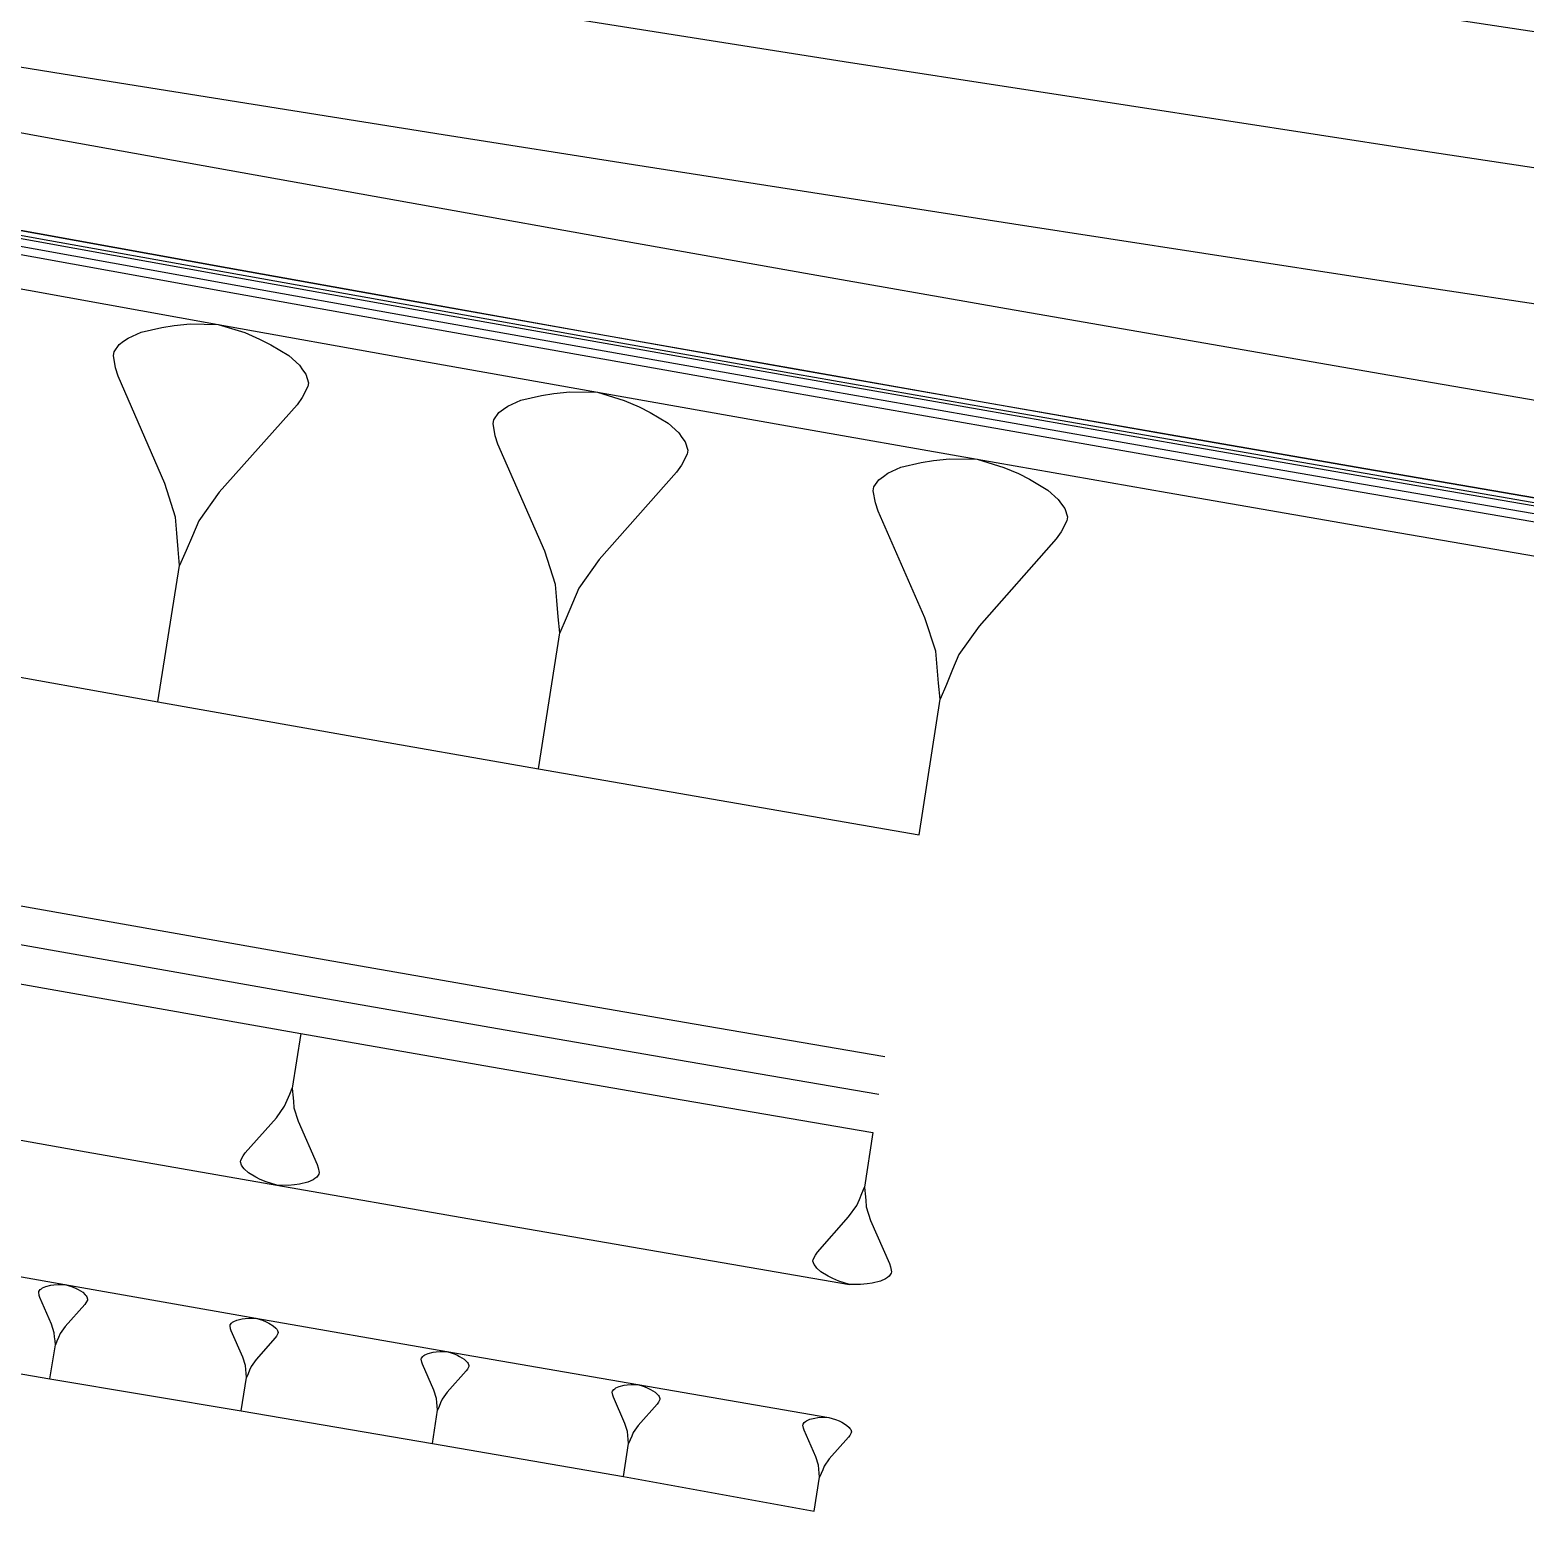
# Model space of a CAD drawing. Extents: x 389565 to 391267, y 804651 to 804848.
# Drawn here: x 390021.66 to 390060.56, y 804701.03 to 804739.57 of the extents above; entities that cross this region are included whole.
import ezdxf

# ---------------------------------------------------------------- set-up
doc = ezdxf.new("R2010")
doc.units = 0
doc.layers.get('0').update_dxf_attribs({"linetype": 'CONTINUOUS'})

msp = doc.modelspace()

# ---------------------------------------------------------------- linework, layer by layer
at = {"color": 7}
for p, q in [((390024.5535, 804731.7076), (390025.0918, 804731.8293)), ((390025.0918, 804731.8293), (390025.4116, 804731.8821)), ((390025.4116, 804731.8821), (390025.8326, 804731.9187)), ((390025.8326, 804731.9187), (390026.5572, 804731.9069)), ((390026.5572, 804731.9069), (390027.2496, 804731.6927)), ((390023.9829, 804731.3834), (390024.1002, 804731.4685)), ((390024.1002, 804731.4685), (390024.2176, 804731.5536)), ((390024.2176, 804731.5536), (390024.5535, 804731.7076)), ((390027.2496, 804731.6927), (390027.6383, 804731.527)), ((390027.6383, 804731.527), (390027.9258, 804731.3773)), ((390023.8332, 804731.0959), (390023.8494, 804731.1971)), ((390023.886, 804730.7761), (390023.8332, 804731.0959)), ((390023.8494, 804731.1971), (390023.9829, 804731.3834)), ((390027.9258, 804731.3773), (390028.3996, 804731.0942)), ((390028.3996, 804731.0942), (390028.6709, 804730.8434)), ((390023.955, 804730.5576), (390023.886, 804730.7761)), ((390028.6709, 804730.8434), (390028.756, 804730.726)), ((390028.756, 804730.726), (390028.8411, 804730.6087)), ((390025.1708, 804727.769), (390023.955, 804730.5576)), ((390028.8939, 804730.2889), (390028.7442, 804730.0014)), ((390028.8411, 804730.6087), (390028.91, 804730.3901)), ((390028.91, 804730.3901), (390028.8939, 804730.2889)), ((390028.7442, 804730.0014), (390028.6107, 804729.8151)), ((390034.0984, 804729.7834), (390034.4331, 804729.9377)), ((390034.4331, 804729.9377), (390034.9698, 804730.0603)), ((390034.9698, 804730.0603), (390035.2886, 804730.1137)), ((390035.2886, 804730.1137), (390035.7085, 804730.1512)), ((390035.7085, 804730.1512), (390036.4312, 804730.141)), ((390036.4312, 804730.141), (390037.1223, 804729.9289)), ((390037.1223, 804729.9289), (390037.5103, 804729.7644)), ((390028.6107, 804729.8151), (390026.5878, 804727.543)), ((390033.732, 804729.4271), (390033.8647, 804729.6132)), ((390033.8647, 804729.6132), (390033.9816, 804729.6983)), ((390033.9816, 804729.6983), (390034.0984, 804729.7834)), ((390037.5103, 804729.7644), (390037.7974, 804729.6158)), ((390037.7974, 804729.6158), (390038.2706, 804729.3345)), ((390033.7161, 804729.3261), (390033.732, 804729.4271)), ((390033.7694, 804729.0072), (390033.7161, 804729.3261)), ((390038.2706, 804729.3345), (390038.5418, 804729.0849)), ((390038.5418, 804729.0849), (390038.6269, 804728.968)), ((390033.8387, 804728.7894), (390033.7694, 804729.0072)), ((390035.0576, 804726.0107), (390033.8387, 804728.7894)), ((390038.6269, 804728.968), (390038.712, 804728.8512)), ((390038.712, 804728.8512), (390038.7813, 804728.6333)), ((390038.7654, 804728.5323), (390038.6168, 804728.2453)), ((390038.7813, 804728.6333), (390038.7654, 804728.5323)), ((390044.3181, 804728.1899), (390044.8528, 804728.3133)), ((390044.8528, 804728.3133), (390045.1705, 804728.3672)), ((390045.1705, 804728.3672), (390045.589, 804728.4055)), ((390045.589, 804728.4055), (390046.3096, 804728.397)), ((390046.3096, 804728.397), (390046.9989, 804728.1871)), ((390038.484, 804728.0592), (390036.4714, 804725.7885)), ((390038.6168, 804728.2453), (390038.484, 804728.0592)), ((390043.7521, 804727.8651), (390043.8684, 804727.9502)), ((390043.8684, 804727.9502), (390043.9847, 804728.0353)), ((390043.9847, 804728.0353), (390044.3181, 804728.1899)), ((390046.9989, 804728.1871), (390047.3862, 804728.024)), ((390047.3862, 804728.024), (390047.6727, 804727.8764)), ((390025.4466, 804726.8947), (390025.1708, 804727.769)), ((390026.5878, 804727.543), (390026.0538, 804726.7979)), ((390043.6046, 804727.5785), (390043.6202, 804727.6792)), ((390043.6585, 804727.2608), (390043.6046, 804727.5785)), ((390043.6202, 804727.6792), (390043.7521, 804727.8651)), ((390047.6727, 804727.8764), (390048.1451, 804727.597)), ((390048.1451, 804727.597), (390048.416, 804727.3488)), ((390043.728, 804727.0438), (390043.6585, 804727.2608)), ((390048.416, 804727.3488), (390048.5011, 804727.2325)), ((390048.5011, 804727.2325), (390048.5862, 804727.1162)), ((390048.5862, 804727.1162), (390048.6557, 804726.8991)), ((390025.4832, 804726.4737), (390025.4466, 804726.8947)), ((390026.0538, 804726.7979), (390025.8881, 804726.4092)), ((390044.9493, 804724.2764), (390043.728, 804727.0438)), ((390048.6401, 804726.7984), (390048.4926, 804726.5119)), ((390048.6557, 804726.8991), (390048.6401, 804726.7984)), ((390025.5199, 804726.0528), (390025.4832, 804726.4737)), ((390025.8881, 804726.4092), (390025.7223, 804726.0205)), ((390048.4926, 804726.5119), (390048.3607, 804726.3261)), ((390025.5565, 804725.6318), (390025.5199, 804726.0528)), ((390025.7223, 804726.0205), (390025.5565, 804725.6318)), ((390035.3345, 804725.1394), (390035.0576, 804726.0107)), ((390048.3607, 804726.3261), (390046.3592, 804724.0579)), ((390024.9916, 804722.0893), (390025.5565, 804725.6318)), ((390036.4714, 804725.7885), (390035.9405, 804725.0441)), ((390035.372, 804724.7195), (390035.3345, 804725.1394)), ((390035.9405, 804725.0441), (390035.776, 804724.656)), ((390035.4095, 804724.2997), (390035.372, 804724.7195)), ((390035.776, 804724.656), (390035.6115, 804724.268)), ((390035.447, 804723.8799), (390035.4095, 804724.2997)), ((390035.6115, 804724.268), (390035.447, 804723.8799)), ((390045.2273, 804723.4083), (390044.9493, 804724.2764)), ((390046.3592, 804724.0579), (390045.8316, 804723.3147)), ((390034.8914, 804720.3454), (390035.447, 804723.8799)), ((390045.2656, 804722.9898), (390045.2273, 804723.4083)), ((390045.8316, 804723.3147), (390045.6685, 804722.9274)), ((390045.3039, 804722.5714), (390045.2656, 804722.9898)), ((390045.6685, 804722.9274), (390045.5053, 804722.5402)), ((390045.3422, 804722.1529), (390045.3039, 804722.5714)), ((390045.5053, 804722.5402), (390045.3422, 804722.1529)), ((390044.7961, 804718.6281), (390045.3422, 804722.1529)), ((390028.7129, 804713.4586), (390028.4872, 804712.0331)), ((390028.4206, 804711.8766), (390028.4872, 804712.0331)), ((390028.4872, 804712.0331), (390028.5021, 804711.8637)), ((390028.0731, 804711.2636), (390028.2876, 804711.5637)), ((390028.2876, 804711.5637), (390028.3541, 804711.7202)), ((390028.3541, 804711.7202), (390028.4206, 804711.8766)), ((390028.5021, 804711.8637), (390028.517, 804711.6944)), ((390028.517, 804711.6944), (390028.532, 804711.525)), ((390027.2602, 804710.3486), (390028.0731, 804711.2636)), ((390028.532, 804711.525), (390028.6433, 804711.1734)), ((390028.6433, 804711.1734), (390029.1337, 804710.0519)), ((390043.5959, 804710.8805), (390043.3749, 804709.4542)), ((390027.14, 804710.1171), (390027.1465, 804710.1578)), ((390027.1679, 804710.0292), (390027.14, 804710.1171)), ((390027.1465, 804710.1578), (390027.2066, 804710.2736)), ((390027.2021, 804709.982), (390027.1679, 804710.0292)), ((390027.2066, 804710.2736), (390027.2602, 804710.3486)), ((390029.1337, 804710.0519), (390029.1616, 804709.964)), ((390027.2364, 804709.9348), (390027.2021, 804709.982)), ((390027.3457, 804709.834), (390027.2364, 804709.9348)), ((390027.5365, 804709.7203), (390027.3457, 804709.834)), ((390027.6522, 804709.6603), (390027.5365, 804709.7203)), ((390027.8087, 804709.5937), (390027.6522, 804709.6603)), ((390029.0285, 804709.6511), (390028.8934, 804709.589)), ((390029.0757, 804709.6854), (390029.0285, 804709.6511)), ((390029.1229, 804709.7196), (390029.0757, 804709.6854)), ((390029.1765, 804709.7947), (390029.1229, 804709.7196)), ((390029.1616, 804709.964), (390029.183, 804709.8354)), ((390029.183, 804709.8354), (390029.1765, 804709.7947)), ((390028.0873, 804709.5079), (390027.8087, 804709.5937)), ((390028.3789, 804709.5034), (390028.0873, 804709.5079)), ((390028.5483, 804709.5184), (390028.3789, 804709.5034)), ((390028.6769, 804709.5398), (390028.5483, 804709.5184)), ((390028.8934, 804709.589), (390028.6769, 804709.5398)), ((390043.2429, 804709.1408), (390043.3089, 804709.2975)), ((390043.3089, 804709.2975), (390043.3749, 804709.4542)), ((390043.3749, 804709.4542), (390043.3904, 804709.2849)), ((390043.3904, 804709.2849), (390043.4059, 804709.1156)), ((390042.9634, 804708.6834), (390043.1769, 804708.9841)), ((390043.1769, 804708.9841), (390043.2429, 804709.1408)), ((390043.4059, 804709.1156), (390043.4214, 804708.9462)), ((390043.4214, 804708.9462), (390043.5339, 804708.595)), ((390042.1535, 804707.7656), (390042.9634, 804708.6834)), ((390043.5339, 804708.595), (390044.0281, 804707.4752)), ((390042.0405, 804707.5745), (390042.1002, 804707.6904)), ((390042.1002, 804707.6904), (390042.1535, 804707.7656)), ((390042.0342, 804707.5337), (390042.0405, 804707.5745)), ((390042.0623, 804707.4459), (390042.0342, 804707.5337)), ((390042.0967, 804707.3988), (390042.0623, 804707.4459)), ((390042.1312, 804707.3518), (390042.0967, 804707.3988)), ((390042.2408, 804707.2513), (390042.1312, 804707.3518)), ((390044.0281, 804707.4752), (390044.0562, 804707.3874)), ((390044.0562, 804707.3874), (390044.078, 804707.2588)), ((390022.0721, 804706.8751), (390022.2067, 804706.9055)), ((390022.2067, 804706.9055), (390022.2867, 804706.9187)), ((390022.2867, 804706.9187), (390022.392, 804706.9279)), ((390022.392, 804706.9279), (390022.5732, 804706.9249)), ((390022.5732, 804706.9249), (390022.7464, 804706.8714)), ((390042.4319, 804707.1383), (390042.2408, 804707.2513)), ((390042.5479, 804707.0786), (390042.4319, 804707.1383)), ((390042.7045, 804707.0126), (390042.5479, 804707.0786)), ((390042.9835, 804706.9276), (390042.7045, 804707.0126)), ((390043.2751, 804706.9242), (390042.9835, 804706.9276)), ((390043.4444, 804706.9397), (390043.2751, 804706.9242)), ((390043.5729, 804706.9615), (390043.4444, 804706.9397)), ((390043.7893, 804707.0114), (390043.5729, 804706.9615)), ((390043.9242, 804707.074), (390043.7893, 804707.0114)), ((390043.9713, 804707.1084), (390043.9242, 804707.074)), ((390044.0183, 804707.1429), (390043.9713, 804707.1084)), ((390044.0717, 804707.2181), (390044.0183, 804707.1429)), ((390044.078, 804707.2588), (390044.0717, 804707.2181)), ((390021.892, 804706.7221), (390021.896, 804706.7474)), ((390021.9052, 804706.6422), (390021.892, 804706.7221)), ((390021.896, 804706.7474), (390021.9294, 804706.794)), ((390021.9224, 804706.5875), (390021.9052, 804706.6422)), ((390022.2265, 804705.8901), (390021.9224, 804706.5875)), ((390021.9294, 804706.794), (390021.9587, 804706.8153)), ((390021.9587, 804706.8153), (390021.9881, 804706.8366)), ((390021.9881, 804706.8366), (390022.0721, 804706.8751)), ((390022.7464, 804706.8714), (390022.8436, 804706.8299)), ((390022.8436, 804706.8299), (390022.9155, 804706.7925)), ((390022.9155, 804706.7925), (390023.034, 804706.7217)), ((390023.034, 804706.7217), (390023.1018, 804706.659)), ((390023.1018, 804706.659), (390023.1231, 804706.6296)), ((390023.1576, 804706.5203), (390023.1201, 804706.4484)), ((390023.1231, 804706.6296), (390023.1444, 804706.6003)), ((390023.1444, 804706.6003), (390023.1616, 804706.5456)), ((390023.1616, 804706.5456), (390023.1576, 804706.5203)), ((390023.0868, 804706.4018), (390022.5809, 804705.8336)), ((390023.1201, 804706.4484), (390023.0868, 804706.4018)), ((390022.2954, 804705.6715), (390022.2265, 804705.8901)), ((390022.5809, 804705.8336), (390022.4473, 804705.6472)), ((390026.8697, 804705.8505), (390026.8736, 804705.8755)), ((390026.8828, 804705.7719), (390026.8697, 804705.8505)), ((390026.8736, 804705.8755), (390026.9064, 804705.9214)), ((390026.8998, 804705.7181), (390026.8828, 804705.7719)), ((390027.1998, 804705.032), (390026.8998, 804705.7181)), ((390026.9064, 804705.9214), (390026.9353, 804705.9423)), ((390026.9353, 804705.9423), (390026.9642, 804705.9633)), ((390026.9642, 804705.9633), (390027.0468, 804706.0013)), ((390027.0468, 804706.0013), (390027.1793, 804706.0314)), ((390027.1793, 804706.0314), (390027.258, 804706.0445)), ((390027.258, 804706.0445), (390027.3616, 804706.0536)), ((390027.3616, 804706.0536), (390027.54, 804706.0509)), ((390027.54, 804706.0509), (390027.7104, 804705.9984)), ((390027.7104, 804705.9984), (390027.8062, 804705.9577)), ((390027.8062, 804705.9577), (390027.877, 804705.9209)), ((390027.877, 804705.9209), (390027.9937, 804705.8514)), ((390027.9937, 804705.8514), (390028.0605, 804705.7897)), ((390028.0605, 804705.7897), (390028.0815, 804705.7608)), ((390028.0815, 804705.7608), (390028.1025, 804705.732)), ((390028.1025, 804705.732), (390028.1195, 804705.6782)), ((390022.1817, 804704.4697), (390022.3229, 804705.3556)), ((390022.3046, 804705.5662), (390022.2954, 804705.6715)), ((390022.3138, 804705.4609), (390022.3046, 804705.5662)), ((390022.3229, 804705.3556), (390022.3138, 804705.4609)), ((390022.3644, 804705.4528), (390022.3229, 804705.3556)), ((390022.4059, 804705.55), (390022.3644, 804705.4528)), ((390022.4473, 804705.6472), (390022.4059, 804705.55)), ((390028.046, 804705.5366), (390027.5487, 804704.9768)), ((390028.0788, 804705.5825), (390028.046, 804705.5366)), ((390028.1156, 804705.6533), (390028.0788, 804705.5825)), ((390028.1195, 804705.6782), (390028.1156, 804705.6533)), ((390027.268, 804704.8169), (390027.1998, 804705.032)), ((390027.5487, 804704.9768), (390027.4175, 804704.7932)), ((390031.8444, 804704.9844), (390031.8482, 804705.0091)), ((390031.8574, 804704.9065), (390031.8444, 804704.9844)), ((390031.8482, 804705.0091), (390031.8807, 804705.0545)), ((390031.8807, 804705.0545), (390031.9092, 804705.0754)), ((390031.9092, 804705.0754), (390031.9378, 804705.0962)), ((390031.9378, 804705.0962), (390032.0196, 804705.1339)), ((390032.0196, 804705.1339), (390032.1508, 804705.1638)), ((390032.1508, 804705.1638), (390032.2287, 804705.1769)), ((390032.2287, 804705.1769), (390032.3313, 804705.186)), ((390032.3313, 804705.186), (390032.508, 804705.1836)), ((390032.508, 804705.1836), (390032.6769, 804705.1317)), ((390032.6769, 804705.1317), (390032.7717, 804705.0915)), ((390032.7717, 804705.0915), (390032.8419, 804705.0552)), ((390032.8419, 804705.0552), (390032.9575, 804704.9864)), ((390032.9575, 804704.9864), (390033.0238, 804704.9254)), ((390027.2771, 804704.7133), (390027.268, 804704.8169)), ((390027.2862, 804704.6097), (390027.2771, 804704.7133)), ((390027.2954, 804704.5061), (390027.2862, 804704.6097)), ((390027.3361, 804704.6018), (390027.2954, 804704.5061)), ((390027.3768, 804704.6975), (390027.3361, 804704.6018)), ((390027.4175, 804704.7932), (390027.3768, 804704.6975)), ((390031.8743, 804704.8532), (390031.8574, 804704.9065)), ((390032.1722, 804704.1741), (390031.8743, 804704.8532)), ((390033.0097, 804704.6747), (390032.5178, 804704.1198)), ((390033.0421, 804704.7202), (390033.0097, 804704.6747)), ((390033.0238, 804704.9254), (390033.0446, 804704.8969)), ((390033.0785, 804704.7904), (390033.0421, 804704.7202)), ((390033.0446, 804704.8969), (390033.0654, 804704.8683)), ((390033.0654, 804704.8683), (390033.0823, 804704.8151)), ((390033.0823, 804704.8151), (390033.0785, 804704.7904)), ((390027.1573, 804703.634), (390027.2954, 804704.5061)), ((390032.2399, 804703.9611), (390032.1722, 804704.1741)), ((390036.8172, 804704.1475), (390036.8496, 804704.1931)), ((390036.8496, 804704.1931), (390036.8782, 804704.2139)), ((390036.8782, 804704.2139), (390036.9067, 804704.2348)), ((390036.9067, 804704.2348), (390036.9886, 804704.2726)), ((390036.9886, 804704.2726), (390037.1198, 804704.3028)), ((390037.1198, 804704.3028), (390037.1978, 804704.3159)), ((390037.1978, 804704.3159), (390037.3004, 804704.3252)), ((390037.3004, 804704.3252), (390037.4772, 804704.3229)), ((390037.4772, 804704.3229), (390037.6463, 804704.2712)), ((390037.6463, 804704.2712), (390037.7412, 804704.2311)), ((390037.7412, 804704.2311), (390037.8115, 804704.1948)), ((390037.8115, 804704.1948), (390037.9273, 804704.1261)), ((390032.2491, 804703.8585), (390032.2399, 804703.9611)), ((390032.2582, 804703.7559), (390032.2491, 804703.8585)), ((390032.3478, 804703.843), (390032.3076, 804703.7481)), ((390032.388, 804703.9378), (390032.3478, 804703.843)), ((390032.5178, 804704.1198), (390032.388, 804703.9378)), ((390036.8134, 804704.1228), (390036.8172, 804704.1475)), ((390036.8265, 804704.0449), (390036.8134, 804704.1228)), ((390036.8435, 804703.9916), (390036.8265, 804704.0449)), ((390037.1424, 804703.3124), (390036.8435, 804703.9916)), ((390037.9798, 804703.8143), (390037.4882, 804703.2584)), ((390037.9273, 804704.1261), (390037.9937, 804704.0652)), ((390038.0122, 804703.8598), (390037.9798, 804703.8143)), ((390037.9937, 804704.0652), (390038.0145, 804704.0366)), ((390038.0485, 804703.9301), (390038.0122, 804703.8598)), ((390038.0145, 804704.0366), (390038.0354, 804704.008)), ((390038.0354, 804704.008), (390038.0524, 804703.9548)), ((390038.0524, 804703.9548), (390038.0485, 804703.9301)), ((390032.1316, 804702.7894), (390032.2674, 804703.6533)), ((390032.2674, 804703.6533), (390032.2582, 804703.7559)), ((390032.3076, 804703.7481), (390032.2674, 804703.6533)), ((390041.867, 804703.3786), (390041.9503, 804703.4172)), ((390041.9503, 804703.4172), (390042.0838, 804703.448)), ((390042.0838, 804703.448), (390042.1632, 804703.4615)), ((390042.1632, 804703.4615), (390042.2677, 804703.471)), ((390042.2677, 804703.471), (390042.4477, 804703.4689)), ((390042.4477, 804703.4689), (390042.6198, 804703.4165)), ((390042.6198, 804703.4165), (390042.7165, 804703.3757)), ((390037.2103, 804703.0993), (390037.1424, 804703.3124)), ((390037.2196, 804702.9966), (390037.2103, 804703.0993)), ((390037.2289, 804702.894), (390037.2196, 804702.9966)), ((390037.3586, 804703.0762), (390037.3184, 804702.9812)), ((390037.4882, 804703.2584), (390037.3586, 804703.0762)), ((390041.7721, 804703.2645), (390041.776, 804703.2896)), ((390041.7855, 804703.1851), (390041.7721, 804703.2645)), ((390041.776, 804703.2896), (390041.8089, 804703.336)), ((390041.8029, 804703.1309), (390041.7855, 804703.1851)), ((390042.1079, 804702.4398), (390041.8029, 804703.1309)), ((390041.8089, 804703.336), (390041.838, 804703.3573)), ((390041.838, 804703.3573), (390041.867, 804703.3786)), ((390042.7165, 804703.3757), (390042.7881, 804703.3389)), ((390042.7881, 804703.3389), (390042.9061, 804703.2691)), ((390042.9061, 804703.2691), (390042.9737, 804703.2071)), ((390042.9929, 804702.9981), (390042.9599, 804702.9517)), ((390042.9737, 804703.2071), (390042.995, 804703.1781)), ((390043.0297, 804703.0697), (390042.9929, 804702.9981)), ((390042.995, 804703.1781), (390043.0162, 804703.149)), ((390043.0162, 804703.149), (390043.0336, 804703.0948)), ((390043.0336, 804703.0948), (390043.0297, 804703.0697)), ((390037.1033, 804701.9267), (390037.2382, 804702.7913)), ((390037.2382, 804702.7913), (390037.2289, 804702.894)), ((390037.2783, 804702.8863), (390037.2382, 804702.7913)), ((390037.3184, 804702.9812), (390037.2783, 804702.8863)), ((390042.9599, 804702.9517), (390042.4601, 804702.3852)), ((390042.1774, 804702.223), (390042.1079, 804702.4398)), ((390042.1869, 804702.1185), (390042.1774, 804702.223)), ((390042.4601, 804702.3852), (390042.3283, 804702.1996)), ((390042.0697, 804701.0291), (390042.2061, 804701.9094)), ((390042.1965, 804702.0139), (390042.1869, 804702.1185)), ((390042.2061, 804701.9094), (390042.1965, 804702.0139)), ((390042.2468, 804702.0062), (390042.2061, 804701.9094)), ((390042.2875, 804702.1029), (390042.2468, 804702.0062)), ((390042.3283, 804702.1996), (390042.2875, 804702.1029))]:
    msp.add_line(p, q, dxfattribs=at)
at = {"color": 7, "linetype": 'CONTINUOUS'}
for points in [[(390000, 804749.1987), (390003.8961, 804748.5529), (390008.8297, 804747.7408), (390013.7642, 804746.9342), (390018.6996, 804746.1331), (390023.6359, 804745.3374), (390028.5731, 804744.5472), (390033.5111, 804743.7625), (390038.45, 804742.9833), (390043.3898, 804742.2096), (390048.3304, 804741.4414), (390053.2719, 804740.6787), (390058.2142, 804739.9214), (390063.1574, 804739.1697), (390068.1014, 804738.4234), (390073.0462, 804737.6827), (390077.9919, 804736.9474), (390082.9383, 804736.2176), (390087.8856, 804735.4933), (390092.8336, 804734.7746), (390097.7825, 804734.0613), (390100, 804733.7442)], [(390000, 804745.651), (390003.3257, 804745.0997), (390008.2632, 804744.287), (390013.2015, 804743.4797), (390018.1407, 804742.678), (390023.0809, 804741.8817), (390028.0219, 804741.0909), (390032.9638, 804740.3056), (390037.9065, 804739.5258), (390042.8501, 804738.7515), (390047.7946, 804737.9827), (390052.7399, 804737.2193), (390057.6861, 804736.4615), (390062.6331, 804735.7092), (390067.5809, 804734.9623), (390072.5296, 804734.221), (390077.4791, 804733.4852), (390082.4294, 804732.7548), (390087.3805, 804732.03), (390092.3324, 804731.3106), (390097.2851, 804730.5968), (390100, 804730.2086)], [(390000, 804742.1032), (390002.7553, 804741.6465), (390007.6966, 804740.8331), (390012.6388, 804740.0253), (390017.5819, 804739.2229), (390022.5258, 804738.426), (390027.4707, 804737.6346), (390032.4164, 804736.8487), (390037.363, 804736.0683), (390042.3104, 804735.2933), (390047.2588, 804734.5239), (390052.2079, 804733.76), (390057.1579, 804733.0016), (390062.1088, 804732.2487), (390067.0605, 804731.5012), (390072.013, 804730.7593), (390076.9663, 804730.0229), (390081.9205, 804729.292), (390086.8754, 804728.5666), (390091.8312, 804727.8467), (390096.7878, 804727.1323), (390100, 804726.673)], [(390000, 804740.8378), (390002.5435, 804740.3639), (390007.47, 804739.4516), (390012.3976, 804738.5448), (390017.3264, 804737.6434), (390022.2562, 804736.7475), (390027.1872, 804735.857), (390032.1193, 804734.972), (390037.0524, 804734.0925), (390041.9866, 804733.2185), (390046.9219, 804732.3499), (390051.8583, 804731.4867), (390056.7958, 804730.6291), (390061.7343, 804729.7769), (390066.6739, 804728.9302), (390071.6145, 804728.0889), (390076.5561, 804727.2531), (390081.4988, 804726.4228), (390086.4425, 804725.598), (390091.3873, 804724.7787), (390096.333, 804723.9648), (390100, 804723.3655)], [(390000, 804738.0817), (390002.1018, 804737.6901), (390007.0313, 804736.7773), (390011.9619, 804735.87), (390016.8936, 804734.9682), (390021.8265, 804734.0718), (390026.7604, 804733.1809), (390031.6954, 804732.2954), (390036.6316, 804731.4154), (390041.5688, 804730.5409), (390046.5071, 804729.6718), (390051.4464, 804728.8082), (390056.3868, 804727.9501), (390061.3283, 804727.0974), (390066.2709, 804726.2503), (390071.2145, 804725.4086), (390076.1591, 804724.5724), (390081.1048, 804723.7416), (390086.0515, 804722.9164), (390090.9992, 804722.0966), (390095.9479, 804721.2823), (390100, 804720.6202)], [(390000, 804737.8783), (390002.0692, 804737.4928), (390006.9989, 804736.58), (390011.9298, 804735.6726), (390016.8617, 804734.7707), (390021.7948, 804733.8743), (390026.7289, 804732.9833), (390031.6642, 804732.0978), (390036.6005, 804731.2178), (390041.5379, 804730.3433), (390046.4764, 804729.4742), (390051.416, 804728.6105), (390056.3567, 804727.7524), (390061.2984, 804726.8997), (390066.2411, 804726.0525), (390071.1849, 804725.2108), (390076.1298, 804724.3745), (390081.0757, 804723.5438), (390086.0226, 804722.7185), (390090.9705, 804721.8987), (390095.9195, 804721.0843), (390100, 804720.4176)], [(390000, 804726.6145), (390000.2643, 804726.5656), (390005.2072, 804725.657), (390010.1513, 804724.7551), (390015.0968, 804723.8599), (390020.0436, 804722.9713), (390024.9916, 804722.0893), (390029.9408, 804721.214), (390034.8914, 804720.3454), (390039.8431, 804719.4834), (390044.7961, 804718.6281)], [(390000, 804720.6413), (390004.2566, 804719.8625), (390009.2079, 804718.9635), (390014.1604, 804718.0711), (390019.1143, 804717.1854), (390024.0693, 804716.3064), (390029.0257, 804715.434), (390033.9832, 804714.5683), (390038.942, 804713.7093), (390043.9021, 804712.8569)], [(390043.749, 804711.8687), (390038.7878, 804712.7212), (390033.8279, 804713.5805), (390028.8693, 804714.4463), (390023.9118, 804715.3189), (390018.9557, 804716.1981), (390014.0008, 804717.084), (390009.0471, 804717.9765), (390004.0948, 804718.8757), (390000, 804719.6248)], [(390000, 804714.5426), (390003.2854, 804713.9416), (390008.2432, 804713.0415), (390013.2024, 804712.1481), (390018.1628, 804711.2614), (390023.1244, 804710.3813), (390028.0873, 804709.5079), (390033.0515, 804708.6411), (390038.0169, 804707.781), (390042.9835, 804706.9276)], [(390000, 804710.9851), (390002.7188, 804710.4878), (390007.6805, 804709.5871), (390012.6435, 804708.693), (390017.6077, 804707.8056), (390022.5732, 804706.9249), (390027.54, 804706.0509), (390032.508, 804705.1836), (390037.4772, 804704.3229), (390042.4477, 804703.4689)], [(390000, 804708.5547), (390002.3252, 804708.0884), (390007.2773, 804707.1116), (390012.2427, 804706.2151), (390017.2093, 804705.3252), (390022.1817, 804704.4697), (390027.1573, 804703.634), (390032.1316, 804702.7894), (390037.1033, 804701.9267), (390042.0697, 804701.0291)]]:
    msp.add_lwpolyline(points, dxfattribs=at)
at = {"color": 3, "linetype": 'CONTINUOUS'}
msp.add_lwpolyline([(390000, 804749.1987), (390003.8961, 804748.5529), (390008.8297, 804747.7408), (390013.7642, 804746.9342), (390018.6996, 804746.1331), (390023.6359, 804745.3374), (390028.5731, 804744.5472), (390033.5111, 804743.7625), (390038.45, 804742.9833), (390043.3898, 804742.2096), (390048.3304, 804741.4414), (390053.2719, 804740.6787), (390058.2142, 804739.9214), (390063.1574, 804739.1697), (390068.1014, 804738.4234), (390073.0462, 804737.6827), (390077.9919, 804736.9474), (390082.9383, 804736.2176), (390087.8856, 804735.4933), (390092.8336, 804734.7746), (390097.7825, 804734.0613), (390100, 804733.7442)], dxfattribs=at)
at = {"color": 2, "linetype": 'CONTINUOUS'}
msp.add_lwpolyline([(390000, 804738.2953), (390002.136, 804737.8973), (390007.0653, 804736.9846), (390011.9957, 804736.0773), (390016.9272, 804735.1755), (390021.8598, 804734.2791), (390026.7935, 804733.3882), (390031.7283, 804732.5028), (390036.6642, 804731.6228), (390041.6012, 804730.7483), (390046.5392, 804729.8793), (390051.4783, 804729.0158), (390056.4185, 804728.1577), (390061.3598, 804727.3051), (390066.3021, 804726.4579), (390071.2455, 804725.6163), (390076.1899, 804724.7801), (390081.1353, 804723.9494), (390086.0818, 804723.1242), (390091.0293, 804722.3044), (390095.9778, 804721.4902), (390100, 804720.8329)], dxfattribs=at)
at = {"color": 1, "linetype": 'CONTINUOUS'}
for points in [[(390000, 804738.2902), (390002.1352, 804737.8924), (390007.0645, 804736.9796), (390011.9949, 804736.0724), (390016.9264, 804735.1705), (390021.859, 804734.2742), (390026.7927, 804733.3833), (390031.7275, 804732.4979), (390036.6634, 804731.6179), (390041.6004, 804730.7434), (390046.5384, 804729.8744), (390051.4776, 804729.0108), (390056.4178, 804728.1527), (390061.359, 804727.3001), (390066.3014, 804726.453), (390071.2447, 804725.6113), (390076.1891, 804724.7752), (390081.1346, 804723.9445), (390086.081, 804723.1192), (390091.0285, 804722.2995), (390095.977, 804721.4852), (390100, 804720.8278)], [(390000, 804738.1682), (390002.1157, 804737.774), (390007.0451, 804736.8612), (390011.9756, 804735.9539), (390016.9072, 804735.0521), (390021.8399, 804734.1557), (390026.7738, 804733.2648), (390031.7087, 804732.3793), (390036.6448, 804731.4994), (390041.5819, 804730.6248), (390046.5201, 804729.7558), (390051.4593, 804728.8922), (390056.3997, 804728.0341), (390061.3411, 804727.1815), (390066.2835, 804726.3343), (390071.227, 804725.4927), (390076.1715, 804724.6565), (390081.1171, 804723.8257), (390086.0637, 804723.0005), (390091.0114, 804722.1807), (390095.96, 804721.3664), (390100, 804720.7063)], [(390000, 804737.6648), (390002.035, 804737.2856), (390006.9649, 804736.3728), (390011.896, 804735.4654), (390016.8282, 804734.5634), (390021.7614, 804733.667), (390026.6958, 804732.776), (390031.6313, 804731.8904), (390036.5679, 804731.0104), (390041.5056, 804730.1358), (390046.4443, 804729.2666), (390051.3841, 804728.403), (390056.325, 804727.5448), (390061.2669, 804726.6921), (390066.2099, 804725.8448), (390071.1539, 804725.0031), (390076.099, 804724.1668), (390081.0451, 804723.336), (390085.9923, 804722.5107), (390090.9405, 804721.6908), (390095.8897, 804720.8765), (390100, 804720.2048)], [(390000, 804736.7698), (390001.8916, 804736.4174), (390006.8225, 804735.5044), (390011.7545, 804734.5968), (390016.6876, 804733.6947), (390021.6219, 804732.7981), (390026.5572, 804731.9069), (390031.4937, 804731.0213), (390036.4312, 804730.141), (390041.3699, 804729.2663), (390046.3096, 804728.397), (390051.2503, 804727.5332), (390056.1922, 804726.6749), (390061.1351, 804725.822), (390066.079, 804724.9746), (390071.0241, 804724.1327), (390075.9701, 804723.2963), (390080.9172, 804722.4653), (390085.8653, 804721.6399), (390090.8144, 804720.8199), (390095.7646, 804720.0054), (390100, 804719.3133)], [(390000, 804718.6084), (390003.9329, 804717.8889), (390008.8863, 804716.9895), (390013.8411, 804716.0968), (390018.7971, 804715.2107), (390023.7544, 804714.3314), (390028.7129, 804713.4586), (390033.6727, 804712.5926), (390038.6337, 804711.7332), (390043.5959, 804710.8805)]]:
    msp.add_lwpolyline(points, dxfattribs=at)

doc.saveas('drawing.dxf')
